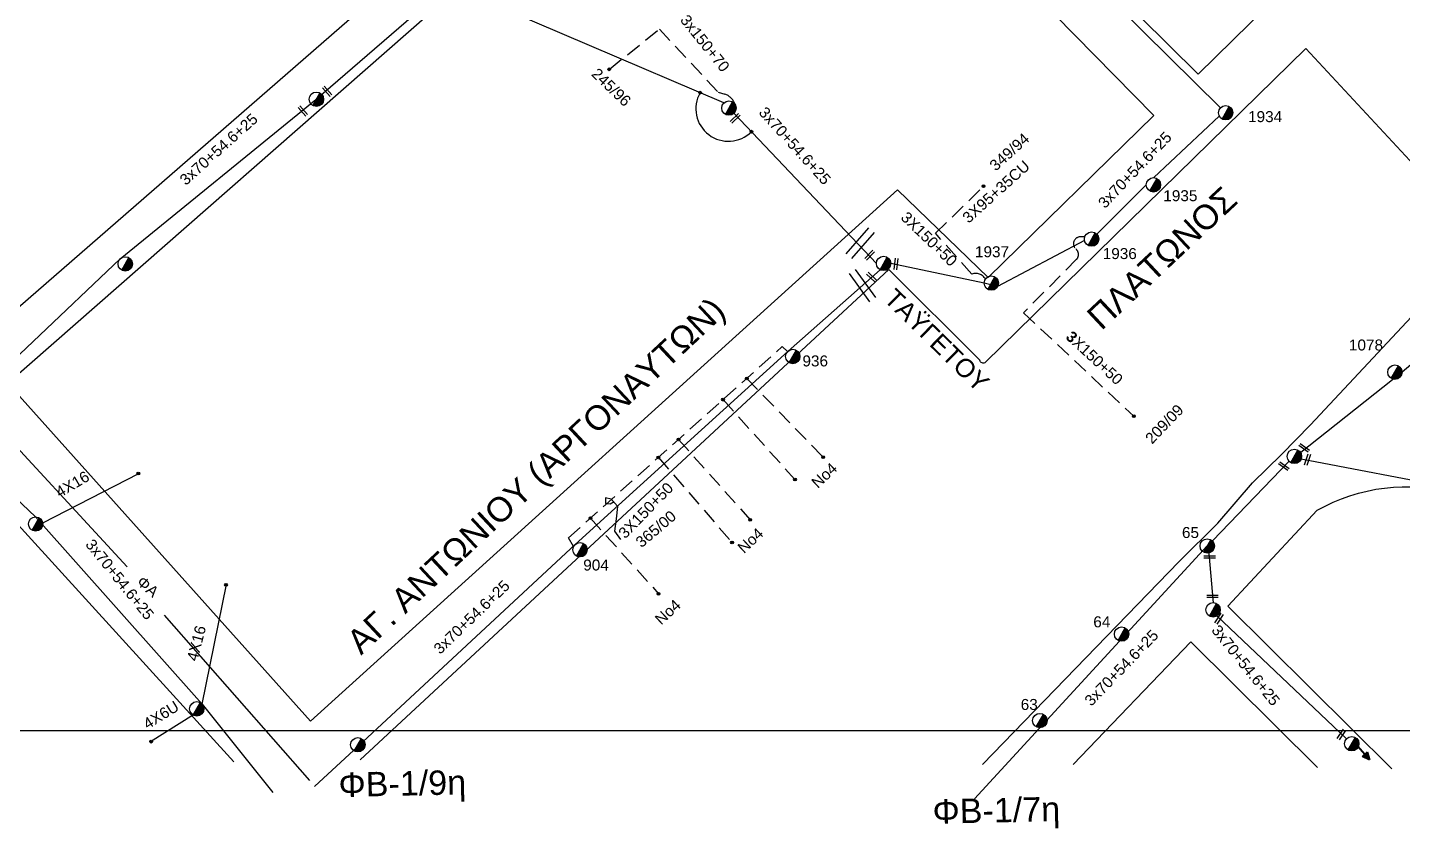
# Model space of a CAD drawing. Header units: millimetres. Extents: x -2449 to 2989, y 8 to 1056.
# Drawn here: x 1536.2 to 1761.6, y 25.2 to 156.5 of the extents above; entities that cross this region are included whole.
import ezdxf

# ---------------------------------------------------------------- set-up
doc = ezdxf.new("R2010")
doc.units = ezdxf.units.MM
doc.linetypes.add('DASHED', pattern=[19.05, 12.7, -6.35])
for name, color, linetype in [('Άγνωστα', 7, 'Continuous'), ('Γυμνά εναέρια ΧΤ (1Φ)   2x16AL', 7, 'Continuous'), ('Εναέρια παροχή ΧΤ 4x16', 7, 'SYN_LINE'), ('Επίτονοι', 7, 'Continuous'), ('Επιγραφές - Σχήματα', 7, 'Continuous'), ('Καλώδια ΧΤ   3x95+35 CU', 7, 'DASHED'), ('Μηχανική τομή', 7, 'Continuous'), ('Στύλος ΦΜ', 7, 'Continuous'), ('Στύλος ΦΜ @ 1', 7, 'Continuous'), ('Συνδέσεις', 7, 'Continuous'), ('Συνεστραμμένα ΧΤ   3x70+54.6+25 AL', 7, 'SYN_LINE'), ('Τομή', 7, 'Continuous'), ('Υπόβαθρο ΔΕΗ', 7, 'Continuous'), ('Υπόγεια Καλώδια Δικτύου ΧΤ   .075', 7, 'DASHED')]:
    doc.layers.add(name, color=color, linetype=linetype)
doc.styles.add('arial', font='arial.ttf')
doc.styles.get("Standard").update_dxf_attribs({"font": 'arial.ttf'})
doc.linetypes.add('SYN_LINE', pattern='A,0.5,-0.0001,["/\\/\\/\\/",Standard,S=0.1,R=0,X=0,Y=-0.05],-0.25', length=0.7501)

# ---------------------------------------------------------------- blocks, each defined once
blk = doc.blocks.new('ΥΠΑΡΧΩΝ ΤΣΙΜΕΝΤΕΝΙΟΣ ΣΤΥΛΟΣ')
at = {"layer": 'Στύλος ΦΜ'}
blk.add_hatch(color=7, dxfattribs=at).paths.add_polyline_path([(-1.29, -2.28, 0.574793), (2.62, 0, 0.268822), (1.3, 2.27)])
at = {"layer": 'Στύλος ΦΜ', "color": 7}
blk.add_line((-1.29, -2.28), (1.3, 2.27), dxfattribs=at)
blk.add_circle((0, 0), 2.62, dxfattribs=at)
at = {"layer": 'Στύλος ΦΜ', "flags": 4}
for tag, p in [('ΑΡΙΘΜΟΣ', (-4.68, 8.05)), ('ΤΥΠΟΣ', (-4.91, 3.03))]:
    blk.add_attdef(tag, p, '', height=4, dxfattribs=at)
blk = doc.blocks.new('_ΣΥΝΔΕΣΗ')
at = {"layer": 'Συνδέσεις', "linetype": 'SYN_LINE', "ltscale": 40}
blk.add_hatch(color=256, dxfattribs=at).paths.add_polyline_path([(0.5, -0.01, 1), (-0.5, -0.01, 1)])
at = {"layer": 'Συνδέσεις'}
blk.add_circle((0, -0.01), 0.5, dxfattribs=at)
blk = doc.blocks.new('ΜΗΧΑΝΙΚΗ ΤΟΜΗ')
at = {"layer": 'Μηχανική τομή', "ltscale": 40}
for p, q in [((-1.89, 0.78), (1.89, 0.78)), ((1.89, 0), (-1.89, 0))]:
    blk.add_line(p, q, dxfattribs=at)
blk = doc.blocks.new('ΤΟΜΗ')
at = {"layer": 'Τομή', "ltscale": 40}
for p, q in [((-5.68, 0), (5.68, 0)), ((5.68, -2.33), (-5.68, -2.33))]:
    blk.add_line(p, q, dxfattribs=at)
blk = doc.blocks.new('ΕΠΙΤΟΝΟΣ')
at = {"layer": 'Επίτονοι', "lineweight": 40, "ltscale": 40}
blk.add_hatch(color=256, dxfattribs=at).paths.add_polyline_path([(-1.13, 6.47), (0, 9.1), (1.13, 6.47)])
for p, q in [((-1.13, 6.47), (0, 9.1)), ((1.13, 6.47), (-1.13, 6.47)), ((-1.13, 6.47), (0, 6.47)), ((0, 9.1), (1.13, 6.47)), ((0, 6.47), (0, 0))]:
    blk.add_line(p, q, dxfattribs=at)

msp = doc.modelspace()

# ---------------------------------------------------------------- linework, layer by layer
at = {"layer": 'Άγνωστα', "color": 62, "linetype": 'DASHED', "ltscale": 0.2}
msp.add_lwpolyline([(1631.56, 149.63), (1639.78, 156.23), (1649.41, 145.91), (1650.52, 145.56, -0.240089), (1652.13, 143.98, 2.569157)], format="xyb", dxfattribs=at)
at = {"layer": 'Άγνωστα', "color": 2, "linetype": 'SYN_LINE', "ltscale": 20}
msp.add_lwpolyline([(1695.23, 114.04), (1693.02, 114.59), (1677.71, 117.81)], dxfattribs=at)
at = {"layer": 'Άγνωστα', "color": 6, "linetype": 'SYN_LINE', "ltscale": 10}
msp.add_lwpolyline([(1563.4, 43.81), (1556.39, 39.41)], dxfattribs=at)
at = {"layer": 'Γυμνά εναέρια ΧΤ (1Φ)   2x16AL', "color": 27, "ltscale": 40}
msp.add_lwpolyline([(1744.98, 85.77), (1770.16, 80.96), (1794.02, 67.94), (1813.67, 53.09)], dxfattribs=at)
at = {"layer": 'Εναέρια παροχή ΧΤ 4x16', "color": 6, "ltscale": 15}
msp.add_lwpolyline([(1538.7, 75.26), (1554.43, 83.37)], dxfattribs=at)
at = {"layer": 'Εναέρια παροχή ΧΤ 4x16', "color": 6, "ltscale": 20}
msp.add_lwpolyline([(1564.83, 45.57), (1568.8, 65.15)], dxfattribs=at)
at = {"layer": 'Επιγραφές - Σχήματα'}
msp.add_lwpolyline([(38.83, 1035.06), (2041.73, 1035.06), (2041.73, 41.17), (38.83, 41.17)], close=True, dxfattribs=at)
at = {"layer": 'Επιγραφές - Σχήματα', "linetype": 'Continuous', "ltscale": 0.2}
msp.add_lwpolyline([(1633.48, 72.57), (1632.47, 73.91), (1632.73, 75.94), (1632.98, 77.96), (1631.88, 79.14), (1630.95, 79.39), (1630.95, 78.47), (1631.71, 78.38), (1632.39, 78.8)], dxfattribs=at)
msp.add_arc((1651.09, 143.17), 5.33, 150.3806, 315.0407, dxfattribs=at)
at = {"layer": 'Καλώδια ΧΤ   3x95+35 CU', "color": 2, "ltscale": 0.2}
msp.add_lwpolyline([(1690.99, 116.06), (1685.06, 122.75), (1692.97, 130.55)], dxfattribs=at)
msp.add_arc((1691.62, 114.3), 1.87, 31.0376, 109.8659, dxfattribs=at)
at = {"layer": 'Συνεστραμμένα ΧΤ   3x70+54.6+25 AL', "ltscale": 20}
for p, q in [((1789.23, 123.43), (1761.52, 99.99)), ((1761.52, 99.99), (1744.65, 86.58))]:
    msp.add_line(p, q, dxfattribs=at)
at = {"layer": 'Συνεστραμμένα ΧΤ   3x70+54.6+25 AL', "color": 85, "linetype": 'Continuous', "ltscale": 0.2}
msp.add_line((1558.6, 60.14), (1582.43, 33.05), dxfattribs=at)
msp.add_lwpolyline([(1418.34, 219.48), (1528.52, 94.06), (1552.53, 68.1)], dxfattribs=at)
at = {"layer": 'Συνεστραμμένα ΧΤ   3x70+54.6+25 AL', "color": 2, "linetype": 'SYN_LINE', "ltscale": 20}
for points in [[(1669.63, 204.94), (1698.07, 176.68), (1731.76, 143.34)], [(1709.47, 121.58), (1695.23, 114.04)]]:
    msp.add_lwpolyline(points, dxfattribs=at)
at = {"layer": 'Συνεστραμμένα ΧΤ   3x70+54.6+25 AL', "color": 30, "linetype": 'SYN_LINE', "ltscale": 20}
msp.add_lwpolyline([(1522.79, 91.46), (1551.41, 118.59), (1583.49, 144.7), (1604.3, 162.7)], dxfattribs=at)
at = {"layer": 'Συνεστραμμένα ΧΤ   3x70+54.6+25 AL', "color": 62, "linetype": 'SYN_LINE', "ltscale": 20}
for points in [[(1650.37, 144.14), (1606.31, 162.97)], [(1675.35, 117.81), (1651.99, 142.43)]]:
    msp.add_lwpolyline(points, dxfattribs=at)
at = {"layer": 'Συνεστραμμένα ΧΤ   3x70+54.6+25 AL', "color": 2, "linetype": 'SYN_LINE', "ltscale": 15}
msp.add_lwpolyline([(1731.56, 141.95), (1720.84, 131.88)], dxfattribs=at)
at = {"layer": 'Συνεστραμμένα ΧΤ   3x70+54.6+25 AL', "color": 2, "linetype": 'SYN_LINE', "ltscale": 10}
msp.add_lwpolyline([(1719.59, 130.7), (1711.47, 122.63), (1710.95, 122.36)], dxfattribs=at)
at = {"layer": 'Συνεστραμμένα ΧΤ   3x70+54.6+25 AL', "color": 133, "linetype": 'SYN_LINE', "ltscale": 20}
for points in [[(1675.95, 116.79), (1660.87, 103.44), (1625.98, 71.75), (1590.39, 38.68)], [(1590.39, 38.68), (1583.26, 32.06)]]:
    msp.add_lwpolyline(points, dxfattribs=at)
at = {"layer": 'Συνεστραμμένα ΧΤ   3x70+54.6+25 AL', "color": 6, "linetype": 'SYN_LINE', "ltscale": 20}
msp.add_lwpolyline([(1523.2, 89.8), (1537.54, 76.28), (1564.83, 45.57), (1576.43, 31.06)], dxfattribs=at)
at = {"layer": 'Συνεστραμμένα ΧΤ   3x70+54.6+25 AL', "color": 27, "linetype": 'SYN_LINE', "ltscale": 20}
for points in [[(1743.02, 85.41), (1730.43, 72.31)], [(1729.59, 71.49), (1691.46, 30.03)], [(1731.17, 60.02), (1752.42, 39.88)]]:
    msp.add_lwpolyline(points, dxfattribs=at)
at = {"layer": 'Συνεστραμμένα ΧΤ   3x70+54.6+25 AL', "color": 27, "linetype": 'SYN_LINE', "ltscale": 10}
msp.add_lwpolyline([(1729.74, 71.51), (1730.54, 62.19)], dxfattribs=at)
at = {"layer": 'Υπόβαθρο ΔΕΗ'}
for points in [[(1563.91, 210.01), (1610.76, 254.02), (1720.83, 142.08), (1693.68, 115.49), (1678.81, 129.87), (1582.61, 42.75), (1533, 98.16)], [(1533, 98.16), (1609.76, 165.58), (1604.99, 171.81), (1527.38, 104.24), (1492.19, 144.56), (1547.95, 195.34), (1542.09, 201.77), (1486.47, 151.02), (1476.45, 162.68), (1535.31, 227.38), (1594.03, 162.26)], [(1670.89, 205.46), (1687.93, 221.55), (1739.47, 159.98), (1728.07, 148.84), (1670.89, 205.46)], [(1461.11, 35.76), (1521.91, 88.94), (1570.05, 36.13)], [(1707.62, 35.68), (1726.89, 55.79), (1747.64, 35.19)]]:
    msp.add_lwpolyline(points, dxfattribs=at)
at = {"layer": 'Υπόβαθρο ΔΕΗ', "ltscale": 20}
msp.add_lwpolyline([(1692.75, 35.65), (1724.97, 68.93), (1731.32, 75.22), (1737, 81.87), (1741.75, 86.51), (1746.5, 91.35), (1774.88, 121.69), (1745.77, 153.03), (1693.24, 101.62, -0.622394), (1692.31, 101.95), (1677.37, 116.8), (1590.74, 36.43)], format="xyb", dxfattribs=at)
at = {"layer": 'Υπόβαθρο ΔΕΗ'}
msp.add_lwpolyline([(1759.82, 34.95), (1732.96, 61.64), (1747.59, 77.34, -0.204667), (1770.24, 80, -0.040487), (1781.03, 71.5, 0.128979), (1793.36, 64.89, -0.120186), (1799.23, 61.88, 0.042164), (1827.1, 41.58, 0.279599)], format="xyb", dxfattribs=at)
at = {"layer": 'Υπόγεια Καλώδια Δικτύου ΧΤ   .075', "color": 2, "linetype": 'DASHED', "ltscale": 0.2}
msp.add_lwpolyline([(1709.51, 122.16), (1708.84, 122.18, 0.709666), (1708.06, 120.17, -0.421603), (1708.18, 118.49), (1699.47, 109.72), (1717.55, 92.76)], format="xyb", dxfattribs=at)
at = {"layer": 'Υπόγεια Καλώδια Δικτύου ΧΤ   .075', "color": 133, "linetype": 'DASHED', "ltscale": 0.2}
for points in [[(1625.71, 71.38), (1624.89, 72.85), (1659.92, 104.17), (1660.79, 103.36)], [(1654.1, 98.97), (1666.62, 86.04)], [(1650.21, 95.49), (1662.01, 82.38)], [(1642.91, 88.96), (1654.68, 75.78)], [(1639.61, 86.01), (1651.69, 72.07)], [(1628.47, 76.05), (1639.65, 63.66)]]:
    msp.add_lwpolyline(points, dxfattribs=at)

# ---------------------------------------------------------------- block references
at = {"layer": 'Επίτονοι', "xscale": 0.4499999999998656, "yscale": 0.4499999999998656, "zscale": 0.4499999999998656, "rotation": 221.6935984128465}
msp.add_blockref('ΕΠΙΤΟΝΟΣ', (1753.48, 39.5), dxfattribs=at)
at = {"layer": 'Μηχανική τομή'}
for p, xscale, yscale, zscale, rotation in [((1585.17, 145.9), 0.4999999999999622, 0.4999999999999622, 0.4999999999999622, 311.7794829803576), ((1581.2, 142.68), 0.4999999999999622, 0.4999999999999622, 0.4999999999999622, 311.7794829803576), ((1652.06, 141.73), 0.49999999999995, 0.49999999999995, 0.49999999999995, 225.5197654592719), ((1674.1, 119.32), 0.49999999999995, 0.49999999999995, 0.49999999999995, 225.5197654592719), ((1678.37, 117.75), 0.4999999999998804, 0.4999999999998804, 0.4999999999998804, 262.3856083039433), ((1674.41, 115.43), 0.4999999999998423, 0.4999999999998423, 0.4999999999998423, 317.3912721894139), ((1745.58, 87.73), 0.4999999999998917, 0.4999999999998917, 0.4999999999998917, 145.3261568461155), ((1746.21, 85.6), 0.4999999999998549, 0.4999999999998549, 0.4999999999998549, 72.43189364730037), ((1742.24, 84.75), 0.4999999999998917, 0.4999999999998917, 0.4999999999998917, 145.3261568461155), ((1729.97, 69.88), 0.4999999999998858, 0.4999999999998858, 0.4999999999998858, 180.5392393122649), ((1730.45, 63.44), 0.4999999999998858, 0.4999999999998858, 0.4999999999998858, 180.5392393122649), ((1731.35, 59.68), 0.4999999999998873, 0.4999999999998873, 0.4999999999998873, 235.3176110188568), ((1751.4, 40.7), 0.4999999999998873, 0.4999999999998873, 0.4999999999998873, 235.3176110188568)]:
    msp.add_blockref('ΜΗΧΑΝΙΚΗ ΤΟΜΗ', p, dxfattribs=dict(at, xscale=xscale, yscale=yscale, zscale=zscale, rotation=rotation))
at = {"layer": 'Στύλος ΦΜ @ 1', "ltscale": 40, "xscale": 0.4499999999998181, "yscale": 0.4499999999998181, "zscale": 0.4499999999998181}
for p in [(1583.56, 144.73), (1651.18, 143.28), (1552.22, 117.74), (1676.53, 117.81), (1743.87, 86.18), (1537.54, 75.1), (1730.54, 61.02), (1563.95, 44.79), (1590.35, 38.9), (1753.28, 39.07)]:
    msp.add_blockref('ΥΠΑΡΧΩΝ ΤΣΙΜΕΝΤΕΝΙΟΣ ΣΤΥΛΟΣ', p, dxfattribs=at)
at = {"layer": 'Στύλος ΦΜ @ 1', "ltscale": 40}
ref = msp.add_blockref('ΥΠΑΡΧΩΝ ΤΣΙΜΕΝΤΕΝΙΟΣ ΣΤΥΛΟΣ', (1732.6, 142.51), dxfattribs=dict(at, xscale=0.4499999999998181, yscale=0.4499999999998181, zscale=0.4499999999998181))
ref.add_attrib('ΤΥΠΟΣ', '1934', (1736.27, 140.98), dxfattribs={"layer": 'Στύλος ΦΜ', "height": 1.8, "flags": 4})
ref = msp.add_blockref('ΥΠΑΡΧΩΝ ΤΣΙΜΕΝΤΕΝΙΟΣ ΣΤΥΛΟΣ', (1720.77, 130.7), dxfattribs=dict(at, xscale=0.4499999999998181, yscale=0.4499999999998181, zscale=0.4499999999998181))
ref.add_attrib('ΤΥΠΟΣ', '1935', (1722.38, 128.02), dxfattribs={"layer": 'Στύλος ΦΜ', "height": 1.8, "flags": 4})
ref = msp.add_blockref('ΥΠΑΡΧΩΝ ΤΣΙΜΕΝΤΕΝΙΟΣ ΣΤΥΛΟΣ', (1710.63, 121.8), dxfattribs=dict(at, xscale=0.4499999999998181, yscale=0.4499999999998181, zscale=0.4499999999998181))
ref.add_attrib('ΤΥΠΟΣ', '1936', (1712.45, 118.53), dxfattribs={"layer": 'Στύλος ΦΜ', "height": 1.8, "flags": 4})
ref = msp.add_blockref('ΥΠΑΡΧΩΝ ΤΣΙΜΕΝΤΕΝΙΟΣ ΣΤΥΛΟΣ', (1694.19, 114.59), dxfattribs=dict(at, xscale=0.4499999999998181, yscale=0.4499999999998181, zscale=0.4499999999998181))
ref.add_attrib('ΤΥΠΟΣ', '1937', (1691.51, 118.83), dxfattribs={"layer": 'Στύλος ΦΜ', "height": 1.8, "flags": 4})
ref = msp.add_blockref('ΥΠΑΡΧΩΝ ΤΣΙΜΕΝΤΕΝΙΟΣ ΣΤΥΛΟΣ', (1661.65, 102.56), dxfattribs=dict(at, xscale=0.4499999999998181, yscale=0.4499999999998181, zscale=0.4499999999998181))
ref.add_attrib('ΤΥΠΟΣ', '936', (1663.23, 100.93), dxfattribs={"layer": 'Στύλος ΦΜ', "height": 1.8, "flags": 4})
ref = msp.add_blockref('ΥΠΑΡΧΩΝ ΤΣΙΜΕΝΤΕΝΙΟΣ ΣΤΥΛΟΣ', (1760.34, 99.99), dxfattribs=dict(at, xscale=0.4499999999998181, yscale=0.4499999999998181, zscale=0.4499999999998181))
ref.add_attrib('ΤΥΠΟΣ', '1078', (1752.81, 103.54), dxfattribs={"layer": 'Στύλος ΦΜ', "height": 1.8, "flags": 4})
ref = msp.add_blockref('ΥΠΑΡΧΩΝ ΤΣΙΜΕΝΤΕΝΙΟΣ ΣΤΥΛΟΣ', (1729.59, 71.49), dxfattribs=dict(at, xscale=0.4499999999998181, yscale=0.4499999999998181, zscale=0.4499999999998181))
ref.add_attrib('ΤΥΠΟΣ', '65', (1725.44, 72.8), dxfattribs={"layer": 'Στύλος ΦΜ', "height": 1.8, "flags": 4})
ref = msp.add_blockref('ΥΠΑΡΧΩΝ ΤΣΙΜΕΝΤΕΝΙΟΣ ΣΤΥΛΟΣ', (1626.77, 70.87), dxfattribs=dict(at, xscale=0.4499999999998181, yscale=0.4499999999998181, zscale=0.4499999999998181))
ref.add_attrib('ΤΥΠΟΣ', '904', (1627.3, 67.47), dxfattribs={"layer": 'Στύλος ΦΜ', "height": 1.8, "flags": 4})
ref = msp.add_blockref('ΥΠΑΡΧΩΝ ΤΣΙΜΕΝΤΕΝΙΟΣ ΣΤΥΛΟΣ', (1715.54, 57.04), dxfattribs=dict(at, xscale=0.4499999999998181, yscale=0.4499999999998181, zscale=0.4499999999998181))
ref.add_attrib('ΤΥΠΟΣ', '64', (1710.91, 58.16), dxfattribs={"layer": 'Στύλος ΦΜ', "height": 1.8, "flags": 4})
ref = msp.add_blockref('ΥΠΑΡΧΩΝ ΤΣΙΜΕΝΤΕΝΙΟΣ ΣΤΥΛΟΣ', (1702.14, 42.86), dxfattribs=dict(at, xscale=0.4499999999998181, yscale=0.4499999999998181, zscale=0.4499999999998181))
ref.add_attrib('ΤΥΠΟΣ', '63', (1699.01, 44.61), dxfattribs={"layer": 'Στύλος ΦΜ', "height": 1.8, "flags": 4})
at = {"layer": 'Συνδέσεις', "xscale": 0.4500000000000455, "yscale": 0.4500000000000455, "zscale": 0.4500000000000455}
for p in [(1631.56, 149.64), (1646.47, 145.81), (1654.86, 139.42), (1692.91, 130.47), (1654.1, 98.97), (1650.21, 95.49), (1717.56, 92.77), (1642.91, 88.97), (1639.61, 86.02), (1666.62, 86.05), (1554.37, 83.36), (1662.01, 82.39), (1628.47, 76.06), (1654.68, 75.79), (1651.69, 72.08), (1568.74, 65.14), (1639.65, 63.67), (1556.47, 39.42)]:
    msp.add_blockref('_ΣΥΝΔΕΣΗ', p, dxfattribs=at)
at = {"layer": 'Τομή'}
for p, xscale, yscale, zscale, rotation in [((1672.25, 121.53), 0.4999999999998306, 0.4999999999998306, 0.4999999999998306, 48.94209376504389), ((1672.59, 113.84), 0.4999999999998662, 0.4999999999998662, 0.4999999999998662, 125.8480125011312)]:
    msp.add_blockref('ΤΟΜΗ', p, dxfattribs=dict(at, xscale=xscale, yscale=yscale, zscale=zscale, rotation=rotation))

# ---------------------------------------------------------------- texts
at = {"layer": 'Άγνωστα', "linetype": 'SYN_LINE', "ltscale": 20, "char_height": 1.8, "width": 69.1904, "attachment_point": 1, "style": 'arial'}
for s, insert, rotation in [('3x150+70', (1644.48, 158.81), 308.7995), ('3X150+50', (1680.46, 126.48), 316.0226), ('{\\fArial|b1|i0|c161|p34;3}X150+50', (1707.48, 106.91), 317.219), ('3X150+50', (1632.88, 73.83), 45.7439), ('4X6U', (1554.94, 42.9), 31.821)]:
    msp.add_mtext(s, dxfattribs=dict(at, insert=insert, rotation=rotation))
at = {"layer": 'Εναέρια παροχή ΧΤ 4x16', "ltscale": 40, "char_height": 1.8, "width": 69.1904, "attachment_point": 1, "style": 'arial'}
for insert, rotation in [((1540.58, 80.91), 30.64), ((1562.28, 52.93), 75.4507)]:
    msp.add_mtext('4X16', dxfattribs=dict(at, insert=insert, rotation=rotation))
at = {"layer": 'Επιγραφές - Σχήματα', "linetype": 'SYN_LINE', "ltscale": 20, "char_height": 1.8, "width": 69.1904, "attachment_point": 1, "style": 'arial'}
for s, insert, rotation in [('245/96', (1629.75, 150.02), 316.2735), ('349/94', (1693.7, 134.18), 42.2795), ('209/09', (1719.24, 89.34), 46.1926), ('Nο4', (1664.51, 82.16), 42.9683), ('365/00', (1635.68, 72.48), 40.3429), ('Nο4', (1652.41, 71.48), 42.9683), ('Nο4', (1638.86, 59.75), 42.9683)]:
    msp.add_mtext(s, dxfattribs=dict(at, insert=insert, rotation=rotation))
at = {"layer": 'Επιγραφές - Σχήματα', "width": 157.7424, "attachment_point": 1}
for s, insert, char_height, rotation in [('ΠΛΑΤΩΝΟΣ', (1709.49, 109.62), 4, 43.1058), ('ΤΑΫΓΕΤΟΥ', (1678.49, 113.94), 3, 315.6235), ('\\pt128;ΑΓ. ΑΝΤΩΝΙΟΥ (ΑΡΓΟΝΑΥΤΩΝ)', (1588.15, 56.41), 4, 43.1058), ('ΦΒ-1/9η', (1587.14, 34.33), 4, 1.2511), ('ΦΒ-1/7η', (1684.51, 29.94), 4, 1.2511)]:
    msp.add_mtext(s, dxfattribs=dict(at, insert=insert, char_height=char_height, rotation=rotation))
at = {"layer": 'Καλώδια ΧΤ   3x95+35 CU', "ltscale": 40, "insert": (1689.26, 125.63), "char_height": 1.8, "width": 69.1904, "attachment_point": 1, "rotation": 42.0848, "style": 'arial'}
msp.add_mtext('3X95+35CU', dxfattribs=at)
at = {"layer": 'Συνεστραμμένα ΧΤ   3x70+54.6+25 AL', "linetype": 'SYN_LINE', "ltscale": 20, "char_height": 1.8, "width": 69.1904, "attachment_point": 1, "style": 'arial'}
for insert, rotation in [((1560.95, 131.85), 41.8553), ((1657.28, 143.68), 312.0695), ((1711.52, 127.95), 46.404), ((1546.99, 72.84), 308.9087), ((1602.58, 54.92), 43.8782), ((1709.29, 46.36), 46.091), ((1731.57, 58.76), 308.7995)]:
    msp.add_mtext('3x70+54.6+25', dxfattribs=dict(at, insert=insert, rotation=rotation))
at = {"layer": 'Συνεστραμμένα ΧΤ   3x70+54.6+25 AL', "color": 85, "linetype": 'Continuous', "ltscale": 0.2, "insert": (1555.14, 66.72), "char_height": 1.8, "width": 8.6169, "attachment_point": 1, "rotation": 318.6313}
msp.add_mtext('ΦΑ', dxfattribs=at)

doc.saveas('drawing.dxf')
